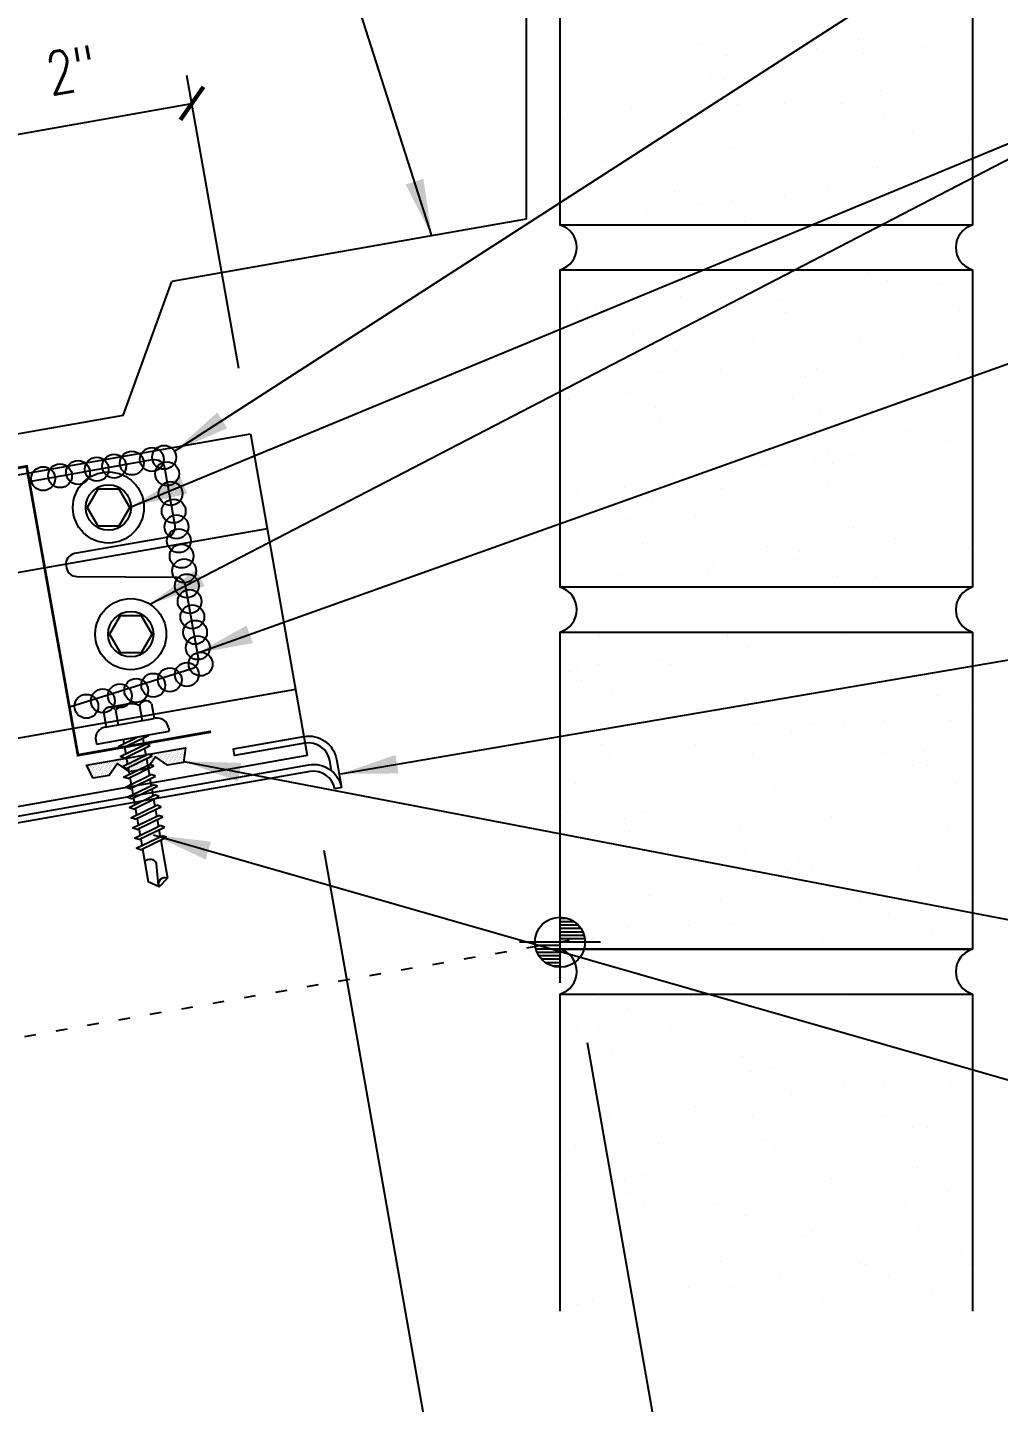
# Model space of a CAD drawing. Header units: inches. Extents: x 6.5 to 41.7, y 11.9 to 43.1.
# Drawn here: x 24.61 to 33.14, y 19.62 to 31.7 of the extents above; entities that cross this region are included whole.
import ezdxf

# ---------------------------------------------------------------- set-up
doc = ezdxf.new("R2010")
doc.units = ezdxf.units.IN
doc.header["$MEASUREMENT"] = 0
doc.linetypes.add('ACAD_ISO07W100', pattern=[3, 0, -3])
for name, color, linetype in [('CLO', 3, 'Continuous'), ('DIM', 7, 'Continuous'), ('ELEV-MK', 3, 'Continuous'), ('FASTENER', 9, 'Continuous'), ('PANEL', 11, 'Continuous'), ('STLA', 12, 'Continuous'), ('TAPE', 8, 'Continuous'), ('TEXT', 2, 'Continuous'), ('TRIM', 6, 'Continuous'), ('WALL', 7, 'Continuous')]:
    doc.layers.add(name, color=color, linetype=linetype)
doc.styles.add('TEXT1', font='ROMANS.shx', dxfattribs={"width": 0.75, "height": 0.375})
doc.dimstyles.new('DETAIL', dxfattribs={"dimscale": 4, "dimtxt": 0.09375, "dimasz": 0.0625, "dimexe": 0.0625, "dimexo": 0.125, "dimgap": 0.0625, "dimtad": 1, "dimdec": 4, "dimzin": 3, "dimdsep": 46, "dimlunit": 4, "dimtxsty": 'TEXT1', "dimblk": 'ARCHTICK', "dimcen": 0.0625, "dimclrd": 7, "dimclre": 7, "dimclrt": 2, "dimadec": 0, "dimazin": 0, "dimtfac": 0.59375, "dimtdec": 4, "dimtmove": 0, "dimatfit": 3, "dimfxl": 0, "dimtolj": 1, "dimtzin": 3, "dimarcsym": 0})
doc.dimstyles.new('DETAIL$7', dxfattribs={"dimscale": 4, "dimtxt": 0.09375, "dimasz": 0.125, "dimexe": 0.0625, "dimexo": 0.125, "dimgap": 0.0625, "dimtad": 1, "dimdec": 4, "dimzin": 3, "dimdsep": 46, "dimlunit": 4, "dimtxsty": 'TEXT1', "dimblk": 'ARCHTICK', "dimcen": 0.0625, "dimclrd": 7, "dimclre": 7, "dimclrt": 2, "dimadec": 0, "dimazin": 0, "dimtfac": 0.59375, "dimtdec": 4, "dimtmove": 0, "dimatfit": 3, "dimfxl": 0, "dimfrac": 2, "dimtolj": 1, "dimtzin": 3, "dimarcsym": 0})

# ---------------------------------------------------------------- blocks, each defined once
blk = doc.blocks.new('*X4')
at = {"color": 0}
for p, q in [((-0.434, 0.135), (-0.434, 0.135)), ((-0.434, 0.123), (-0.434, 0.123)), ((-0.422, 0.141), (-0.422, 0.141)), ((-0.422, 0.129), (-0.422, 0.129)), ((-0.41, 0.135), (-0.41, 0.135)), ((-0.41, 0.123), (-0.41, 0.123)), ((-0.398, 0.141), (-0.398, 0.141)), ((-0.398, 0.129), (-0.398, 0.129)), ((-0.387, 0.135), (-0.387, 0.135)), ((-0.387, 0.123), (-0.387, 0.123)), ((-0.375, 0.141), (-0.375, 0.141)), ((-0.375, 0.129), (-0.375, 0.129)), ((-0.363, 0.135), (-0.363, 0.135)), ((-0.363, 0.123), (-0.363, 0.123)), ((-0.352, 0.141), (-0.352, 0.141)), ((-0.352, 0.129), (-0.352, 0.129)), ((-0.34, 0.135), (-0.34, 0.135)), ((-0.34, 0.123), (-0.34, 0.123)), ((-0.328, 0.141), (-0.328, 0.141)), ((-0.328, 0.129), (-0.328, 0.129)), ((-0.316, 0.135), (-0.316, 0.135)), ((-0.316, 0.123), (-0.316, 0.123)), ((-0.305, 0.141), (-0.305, 0.141)), ((-0.305, 0.129), (-0.305, 0.129)), ((-0.293, 0.135), (-0.293, 0.135)), ((-0.293, 0.123), (-0.293, 0.123)), ((-0.281, 0.141), (-0.281, 0.141)), ((-0.281, 0.129), (-0.281, 0.129)), ((-0.27, 0.135), (-0.27, 0.135)), ((-0.27, 0.123), (-0.27, 0.123)), ((-0.258, 0.141), (-0.258, 0.141)), ((-0.258, 0.129), (-0.258, 0.129)), ((-0.246, 0.135), (-0.246, 0.135)), ((-0.246, 0.123), (-0.246, 0.123)), ((-0.234, 0.141), (-0.234, 0.141)), ((-0.234, 0.129), (-0.234, 0.129)), ((-0.223, 0.135), (-0.223, 0.135)), ((-0.223, 0.123), (-0.223, 0.123)), ((-0.211, 0.141), (-0.211, 0.141)), ((-0.211, 0.129), (-0.211, 0.129)), ((-0.199, 0.135), (-0.199, 0.135)), ((-0.199, 0.123), (-0.199, 0.123)), ((-0.188, 0.141), (-0.188, 0.141)), ((-0.188, 0.129), (-0.188, 0.129)), ((-0.176, 0.135), (-0.176, 0.135)), ((-0.176, 0.123), (-0.176, 0.123)), ((-0.164, 0.141), (-0.164, 0.141)), ((-0.164, 0.129), (-0.164, 0.129)), ((-0.152, 0.135), (-0.152, 0.135)), ((-0.152, 0.123), (-0.152, 0.123)), ((-0.141, 0.141), (-0.141, 0.141)), ((-0.141, 0.129), (-0.141, 0.129)), ((-0.129, 0.135), (-0.129, 0.135)), ((-0.129, 0.123), (-0.129, 0.123)), ((-0.117, 0.141), (-0.117, 0.141)), ((-0.117, 0.129), (-0.117, 0.129)), ((-0.105, 0.135), (-0.105, 0.135)), ((-0.105, 0.123), (-0.105, 0.123)), ((-0.094, 0.141), (-0.094, 0.141)), ((-0.094, 0.129), (-0.094, 0.129)), ((-0.082, 0.135), (-0.082, 0.135)), ((-0.082, 0.123), (-0.082, 0.123)), ((-0.07, 0.141), (-0.07, 0.141)), ((-0.07, 0.129), (-0.07, 0.129)), ((-0.059, 0.135), (-0.059, 0.135)), ((-0.059, 0.123), (-0.059, 0.123)), ((-0.047, 0.141), (-0.047, 0.141)), ((-0.047, 0.129), (-0.047, 0.129)), ((-0.035, 0.135), (-0.035, 0.135)), ((-0.035, 0.123), (-0.035, 0.123)), ((-0.023, 0.141), (-0.023, 0.141)), ((-0.023, 0.129), (-0.023, 0.129)), ((-0.012, 0.135), (-0.012, 0.135)), ((-0.012, 0.123), (-0.012, 0.123)), ((0, 0.141), (0, 0.141)), ((0, 0.129), (0, 0.129)), ((0.012, 0.135), (0.012, 0.135)), ((0.012, 0.123), (0.012, 0.123)), ((0.023, 0.141), (0.023, 0.141)), ((0.023, 0.129), (0.023, 0.129)), ((0.035, 0.135), (0.035, 0.135)), ((0.035, 0.123), (0.035, 0.123)), ((0.047, 0.141), (0.047, 0.141)), ((0.047, 0.129), (0.047, 0.129)), ((0.059, 0.135), (0.059, 0.135)), ((0.059, 0.123), (0.059, 0.123)), ((0.07, 0.141), (0.07, 0.141)), ((0.07, 0.129), (0.07, 0.129)), ((0.082, 0.135), (0.082, 0.135)), ((0.082, 0.123), (0.082, 0.123)), ((0.094, 0.141), (0.094, 0.141)), ((0.094, 0.129), (0.094, 0.129)), ((0.105, 0.135), (0.105, 0.135)), ((0.105, 0.123), (0.105, 0.123)), ((0.117, 0.141), (0.117, 0.141)), ((0.117, 0.129), (0.117, 0.129)), ((0.129, 0.135), (0.129, 0.135)), ((0.129, 0.123), (0.129, 0.123)), ((0.141, 0.141), (0.141, 0.141)), ((0.141, 0.129), (0.141, 0.129)), ((0.152, 0.135), (0.152, 0.135)), ((0.152, 0.123), (0.152, 0.123)), ((0.164, 0.141), (0.164, 0.141)), ((0.164, 0.129), (0.164, 0.129)), ((0.176, 0.135), (0.176, 0.135)), ((0.176, 0.123), (0.176, 0.123)), ((0.188, 0.141), (0.188, 0.141)), ((0.188, 0.129), (0.188, 0.129)), ((0.199, 0.135), (0.199, 0.135)), ((0.199, 0.123), (0.199, 0.123)), ((0.211, 0.141), (0.211, 0.141)), ((0.211, 0.129), (0.211, 0.129)), ((0.223, 0.135), (0.223, 0.135)), ((0.223, 0.123), (0.223, 0.123)), ((0.234, 0.141), (0.234, 0.141)), ((0.234, 0.129), (0.234, 0.129)), ((0.246, 0.135), (0.246, 0.135)), ((0.246, 0.123), (0.246, 0.123)), ((0.258, 0.141), (0.258, 0.141)), ((0.258, 0.129), (0.258, 0.129)), ((0.27, 0.135), (0.27, 0.135)), ((0.27, 0.123), (0.27, 0.123)), ((0.281, 0.141), (0.281, 0.141)), ((0.281, 0.129), (0.281, 0.129)), ((0.293, 0.135), (0.293, 0.135)), ((0.293, 0.123), (0.293, 0.123)), ((0.305, 0.141), (0.305, 0.141)), ((0.305, 0.129), (0.305, 0.129)), ((0.316, 0.135), (0.316, 0.135)), ((0.316, 0.123), (0.316, 0.123)), ((0.328, 0.141), (0.328, 0.141)), ((0.328, 0.129), (0.328, 0.129)), ((0.34, 0.135), (0.34, 0.135)), ((0.34, 0.123), (0.34, 0.123)), ((0.352, 0.141), (0.352, 0.141)), ((0.352, 0.129), (0.352, 0.129)), ((0.363, 0.135), (0.363, 0.135)), ((0.363, 0.123), (0.363, 0.123)), ((0.375, 0.141), (0.375, 0.141)), ((0.375, 0.129), (0.375, 0.129)), ((0.387, 0.135), (0.387, 0.135)), ((0.387, 0.123), (0.387, 0.123)), ((0.398, 0.141), (0.398, 0.141)), ((0.398, 0.129), (0.398, 0.129)), ((0.41, 0.135), (0.41, 0.135)), ((0.41, 0.123), (0.41, 0.123)), ((0.422, 0.141), (0.422, 0.141)), ((0.422, 0.129), (0.422, 0.129)), ((0.434, 0.135), (0.434, 0.135)), ((0.434, 0.123), (0.434, 0.123)), ((-0.422, 0.117), (-0.422, 0.117)), ((-0.422, 0.105), (-0.422, 0.105)), ((-0.422, 0.094), (-0.422, 0.094)), ((-0.422, 0.082), (-0.422, 0.082)), ((-0.41, 0.111), (-0.41, 0.111)), ((-0.41, 0.1), (-0.41, 0.1)), ((-0.41, 0.088), (-0.41, 0.088)), ((-0.41, 0.076), (-0.41, 0.076)), ((-0.41, 0.064), (-0.41, 0.064)), ((-0.41, 0.053), (-0.41, 0.053)), ((-0.41, 0.041), (-0.41, 0.041)), ((-0.398, 0.117), (-0.398, 0.117)), ((-0.398, 0.105), (-0.398, 0.105)), ((-0.398, 0.094), (-0.398, 0.094)), ((-0.398, 0.082), (-0.398, 0.082)), ((-0.398, 0.07), (-0.398, 0.07)), ((-0.398, 0.059), (-0.398, 0.059)), ((-0.398, 0.047), (-0.398, 0.047)), ((-0.398, 0.035), (-0.398, 0.035)), ((-0.398, 0.023), (-0.398, 0.023)), ((-0.387, 0.111), (-0.387, 0.111)), ((-0.387, 0.1), (-0.387, 0.1)), ((-0.387, 0.088), (-0.387, 0.088)), ((-0.387, 0.076), (-0.387, 0.076)), ((-0.387, 0.064), (-0.387, 0.064)), ((-0.387, 0.053), (-0.387, 0.053)), ((-0.387, 0.041), (-0.387, 0.041)), ((-0.387, 0.029), (-0.387, 0.029)), ((-0.375, 0.117), (-0.375, 0.117)), ((-0.375, 0.105), (-0.375, 0.105)), ((-0.375, 0.094), (-0.375, 0.094)), ((-0.375, 0.082), (-0.375, 0.082)), ((-0.375, 0.07), (-0.375, 0.07)), ((-0.375, 0.059), (-0.375, 0.059)), ((-0.375, 0.047), (-0.375, 0.047)), ((-0.375, 0.035), (-0.375, 0.035)), ((-0.375, 0.023), (-0.375, 0.023)), ((-0.363, 0.111), (-0.363, 0.111)), ((-0.363, 0.1), (-0.363, 0.1)), ((-0.363, 0.088), (-0.363, 0.088)), ((-0.363, 0.076), (-0.363, 0.076)), ((-0.363, 0.064), (-0.363, 0.064)), ((-0.363, 0.053), (-0.363, 0.053)), ((-0.363, 0.041), (-0.363, 0.041)), ((-0.363, 0.029), (-0.363, 0.029)), ((-0.352, 0.117), (-0.352, 0.117)), ((-0.352, 0.105), (-0.352, 0.105)), ((-0.352, 0.094), (-0.352, 0.094)), ((-0.352, 0.082), (-0.352, 0.082)), ((-0.352, 0.07), (-0.352, 0.07)), ((-0.352, 0.059), (-0.352, 0.059)), ((-0.352, 0.047), (-0.352, 0.047)), ((-0.352, 0.035), (-0.352, 0.035)), ((-0.352, 0.023), (-0.352, 0.023)), ((-0.34, 0.111), (-0.34, 0.111)), ((-0.34, 0.1), (-0.34, 0.1)), ((-0.34, 0.088), (-0.34, 0.088)), ((-0.34, 0.076), (-0.34, 0.076)), ((-0.34, 0.064), (-0.34, 0.064)), ((-0.34, 0.053), (-0.34, 0.053)), ((-0.34, 0.041), (-0.34, 0.041)), ((-0.34, 0.029), (-0.34, 0.029)), ((-0.328, 0.117), (-0.328, 0.117)), ((-0.328, 0.105), (-0.328, 0.105)), ((-0.328, 0.094), (-0.328, 0.094)), ((-0.328, 0.082), (-0.328, 0.082)), ((-0.328, 0.07), (-0.328, 0.07)), ((-0.328, 0.059), (-0.328, 0.059)), ((-0.328, 0.047), (-0.328, 0.047)), ((-0.328, 0.035), (-0.328, 0.035)), ((-0.328, 0.023), (-0.328, 0.023)), ((-0.316, 0.111), (-0.316, 0.111)), ((-0.316, 0.1), (-0.316, 0.1)), ((-0.316, 0.088), (-0.316, 0.088)), ((-0.316, 0.076), (-0.316, 0.076)), ((-0.316, 0.064), (-0.316, 0.064)), ((-0.316, 0.053), (-0.316, 0.053)), ((-0.316, 0.041), (-0.316, 0.041)), ((-0.316, 0.029), (-0.316, 0.029)), ((-0.305, 0.117), (-0.305, 0.117)), ((-0.305, 0.105), (-0.305, 0.105)), ((-0.305, 0.094), (-0.305, 0.094)), ((-0.305, 0.082), (-0.305, 0.082)), ((-0.305, 0.07), (-0.305, 0.07)), ((-0.305, 0.059), (-0.305, 0.059)), ((-0.305, 0.047), (-0.305, 0.047)), ((-0.305, 0.035), (-0.305, 0.035)), ((-0.305, 0.023), (-0.305, 0.023)), ((-0.293, 0.111), (-0.293, 0.111)), ((-0.293, 0.1), (-0.293, 0.1)), ((-0.293, 0.088), (-0.293, 0.088)), ((-0.293, 0.076), (-0.293, 0.076)), ((-0.293, 0.064), (-0.293, 0.064)), ((-0.293, 0.053), (-0.293, 0.053)), ((-0.293, 0.041), (-0.293, 0.041)), ((-0.293, 0.029), (-0.293, 0.029)), ((-0.281, 0.117), (-0.281, 0.117)), ((-0.281, 0.105), (-0.281, 0.105)), ((-0.281, 0.094), (-0.281, 0.094)), ((-0.281, 0.082), (-0.281, 0.082)), ((-0.281, 0.07), (-0.281, 0.07)), ((-0.281, 0.059), (-0.281, 0.059)), ((-0.281, 0.047), (-0.281, 0.047)), ((-0.281, 0.035), (-0.281, 0.035)), ((-0.281, 0.023), (-0.281, 0.023)), ((-0.27, 0.111), (-0.27, 0.111)), ((-0.27, 0.1), (-0.27, 0.1)), ((-0.27, 0.088), (-0.27, 0.088)), ((-0.27, 0.076), (-0.27, 0.076)), ((-0.27, 0.064), (-0.27, 0.064)), ((-0.27, 0.053), (-0.27, 0.053)), ((-0.27, 0.041), (-0.27, 0.041)), ((-0.27, 0.029), (-0.27, 0.029)), ((-0.258, 0.117), (-0.258, 0.117)), ((-0.258, 0.105), (-0.258, 0.105)), ((-0.258, 0.094), (-0.258, 0.094)), ((-0.258, 0.082), (-0.258, 0.082)), ((-0.258, 0.07), (-0.258, 0.07)), ((-0.258, 0.059), (-0.258, 0.059)), ((-0.258, 0.047), (-0.258, 0.047)), ((-0.258, 0.035), (-0.258, 0.035)), ((-0.258, 0.023), (-0.258, 0.023)), ((-0.246, 0.111), (-0.246, 0.111)), ((-0.246, 0.1), (-0.246, 0.1)), ((-0.246, 0.088), (-0.246, 0.088)), ((-0.246, 0.076), (-0.246, 0.076)), ((-0.246, 0.064), (-0.246, 0.064)), ((-0.246, 0.053), (-0.246, 0.053)), ((-0.246, 0.041), (-0.246, 0.041)), ((-0.234, 0.117), (-0.234, 0.117)), ((-0.234, 0.105), (-0.234, 0.105)), ((-0.234, 0.094), (-0.234, 0.094)), ((-0.234, 0.082), (-0.234, 0.082)), ((-0.234, 0.07), (-0.234, 0.07)), ((-0.234, 0.059), (-0.234, 0.059)), ((-0.234, 0.047), (-0.234, 0.047)), ((-0.223, 0.111), (-0.223, 0.111)), ((-0.223, 0.1), (-0.223, 0.1)), ((-0.223, 0.088), (-0.223, 0.088)), ((-0.223, 0.076), (-0.223, 0.076)), ((-0.223, 0.064), (-0.223, 0.064)), ((-0.211, 0.117), (-0.211, 0.117)), ((-0.211, 0.105), (-0.211, 0.105)), ((-0.211, 0.094), (-0.211, 0.094)), ((-0.211, 0.082), (-0.211, 0.082)), ((-0.211, 0.07), (-0.211, 0.07)), ((-0.199, 0.111), (-0.199, 0.111)), ((-0.199, 0.1), (-0.199, 0.1)), ((-0.199, 0.088), (-0.199, 0.088)), ((-0.188, 0.117), (-0.188, 0.117)), ((-0.188, 0.105), (-0.188, 0.105)), ((-0.188, 0.094), (-0.188, 0.094)), ((-0.176, 0.111), (-0.176, 0.111)), ((-0.164, 0.117), (-0.164, 0.117)), ((-0.164, 0.105), (-0.164, 0.105)), ((-0.152, 0.111), (-0.152, 0.111)), ((-0.152, 0.1), (-0.152, 0.1)), ((-0.141, 0.117), (-0.141, 0.117)), ((-0.141, 0.105), (-0.141, 0.105)), ((-0.141, 0.094), (-0.141, 0.094)), ((-0.141, 0.082), (-0.141, 0.082)), ((-0.129, 0.111), (-0.129, 0.111)), ((-0.129, 0.1), (-0.129, 0.1)), ((-0.129, 0.088), (-0.129, 0.088)), ((-0.129, 0.076), (-0.129, 0.076)), ((-0.117, 0.117), (-0.117, 0.117)), ((-0.117, 0.105), (-0.117, 0.105)), ((-0.117, 0.094), (-0.117, 0.094)), ((-0.117, 0.082), (-0.117, 0.082)), ((-0.117, 0.07), (-0.117, 0.07)), ((-0.117, 0.059), (-0.117, 0.059)), ((-0.105, 0.111), (-0.105, 0.111)), ((-0.105, 0.1), (-0.105, 0.1)), ((-0.105, 0.088), (-0.105, 0.088)), ((-0.105, 0.076), (-0.105, 0.076)), ((-0.105, 0.064), (-0.105, 0.064)), ((-0.105, 0.053), (-0.105, 0.053)), ((-0.094, 0.117), (-0.094, 0.117)), ((-0.094, 0.105), (-0.094, 0.105)), ((-0.094, 0.094), (-0.094, 0.094)), ((-0.094, 0.082), (-0.094, 0.082)), ((-0.094, 0.07), (-0.094, 0.07)), ((-0.094, 0.059), (-0.094, 0.059)), ((-0.094, 0.047), (-0.094, 0.047)), ((-0.094, 0.035), (-0.094, 0.035)), ((-0.082, 0.111), (-0.082, 0.111)), ((-0.082, 0.1), (-0.082, 0.1)), ((-0.082, 0.088), (-0.082, 0.088)), ((-0.082, 0.076), (-0.082, 0.076)), ((-0.082, 0.064), (-0.082, 0.064)), ((-0.082, 0.053), (-0.082, 0.053)), ((-0.082, 0.041), (-0.082, 0.041)), ((-0.082, 0.029), (-0.082, 0.029)), ((-0.07, 0.117), (-0.07, 0.117)), ((-0.07, 0.105), (-0.07, 0.105)), ((-0.07, 0.094), (-0.07, 0.094)), ((-0.07, 0.082), (-0.07, 0.082)), ((-0.07, 0.07), (-0.07, 0.07)), ((-0.07, 0.059), (-0.07, 0.059)), ((-0.07, 0.047), (-0.07, 0.047)), ((-0.07, 0.035), (-0.07, 0.035)), ((-0.07, 0.023), (-0.07, 0.023)), ((-0.059, 0.111), (-0.059, 0.111)), ((-0.059, 0.1), (-0.059, 0.1)), ((-0.059, 0.088), (-0.059, 0.088)), ((-0.059, 0.076), (-0.059, 0.076)), ((-0.059, 0.064), (-0.059, 0.064)), ((-0.059, 0.053), (-0.059, 0.053)), ((-0.059, 0.041), (-0.059, 0.041)), ((-0.059, 0.029), (-0.059, 0.029)), ((-0.047, 0.117), (-0.047, 0.117)), ((-0.047, 0.105), (-0.047, 0.105)), ((-0.047, 0.094), (-0.047, 0.094)), ((-0.047, 0.082), (-0.047, 0.082)), ((-0.047, 0.07), (-0.047, 0.07)), ((-0.047, 0.059), (-0.047, 0.059)), ((-0.047, 0.047), (-0.047, 0.047)), ((-0.047, 0.035), (-0.047, 0.035)), ((-0.047, 0.023), (-0.047, 0.023)), ((-0.035, 0.111), (-0.035, 0.111)), ((-0.035, 0.1), (-0.035, 0.1)), ((-0.035, 0.088), (-0.035, 0.088)), ((-0.035, 0.076), (-0.035, 0.076)), ((-0.035, 0.064), (-0.035, 0.064)), ((-0.035, 0.053), (-0.035, 0.053)), ((-0.035, 0.041), (-0.035, 0.041)), ((-0.035, 0.029), (-0.035, 0.029)), ((-0.023, 0.117), (-0.023, 0.117)), ((-0.023, 0.105), (-0.023, 0.105)), ((-0.023, 0.094), (-0.023, 0.094)), ((-0.023, 0.082), (-0.023, 0.082)), ((-0.023, 0.07), (-0.023, 0.07)), ((-0.023, 0.059), (-0.023, 0.059)), ((-0.023, 0.047), (-0.023, 0.047)), ((-0.023, 0.035), (-0.023, 0.035)), ((-0.023, 0.023), (-0.023, 0.023)), ((-0.012, 0.111), (-0.012, 0.111)), ((-0.012, 0.1), (-0.012, 0.1)), ((-0.012, 0.088), (-0.012, 0.088)), ((-0.012, 0.076), (-0.012, 0.076)), ((-0.012, 0.064), (-0.012, 0.064)), ((-0.012, 0.053), (-0.012, 0.053)), ((-0.012, 0.041), (-0.012, 0.041)), ((-0.012, 0.029), (-0.012, 0.029)), ((0, 0.117), (0, 0.117)), ((0, 0.105), (0, 0.105)), ((0, 0.094), (0, 0.094)), ((0, 0.082), (0, 0.082)), ((0, 0.07), (0, 0.07)), ((0, 0.059), (0, 0.059)), ((0, 0.047), (0, 0.047)), ((0, 0.035), (0, 0.035)), ((0, 0.023), (0, 0.023)), ((0.012, 0.111), (0.012, 0.111)), ((0.012, 0.1), (0.012, 0.1)), ((0.012, 0.088), (0.012, 0.088)), ((0.012, 0.076), (0.012, 0.076)), ((0.012, 0.064), (0.012, 0.064)), ((0.012, 0.053), (0.012, 0.053)), ((0.012, 0.041), (0.012, 0.041)), ((0.012, 0.029), (0.012, 0.029)), ((0.023, 0.117), (0.023, 0.117)), ((0.023, 0.105), (0.023, 0.105)), ((0.023, 0.094), (0.023, 0.094)), ((0.023, 0.082), (0.023, 0.082)), ((0.023, 0.07), (0.023, 0.07)), ((0.023, 0.059), (0.023, 0.059)), ((0.023, 0.047), (0.023, 0.047)), ((0.023, 0.035), (0.023, 0.035)), ((0.023, 0.023), (0.023, 0.023)), ((0.035, 0.111), (0.035, 0.111)), ((0.035, 0.1), (0.035, 0.1)), ((0.035, 0.088), (0.035, 0.088)), ((0.035, 0.076), (0.035, 0.076)), ((0.035, 0.064), (0.035, 0.064)), ((0.035, 0.053), (0.035, 0.053)), ((0.035, 0.041), (0.035, 0.041)), ((0.035, 0.029), (0.035, 0.029)), ((0.047, 0.117), (0.047, 0.117)), ((0.047, 0.105), (0.047, 0.105)), ((0.047, 0.094), (0.047, 0.094)), ((0.047, 0.082), (0.047, 0.082)), ((0.047, 0.07), (0.047, 0.07)), ((0.047, 0.059), (0.047, 0.059)), ((0.047, 0.047), (0.047, 0.047)), ((0.047, 0.035), (0.047, 0.035)), ((0.047, 0.023), (0.047, 0.023)), ((0.059, 0.111), (0.059, 0.111)), ((0.059, 0.1), (0.059, 0.1)), ((0.059, 0.088), (0.059, 0.088)), ((0.059, 0.076), (0.059, 0.076)), ((0.059, 0.064), (0.059, 0.064)), ((0.059, 0.053), (0.059, 0.053)), ((0.059, 0.041), (0.059, 0.041)), ((0.059, 0.029), (0.059, 0.029)), ((0.07, 0.117), (0.07, 0.117)), ((0.07, 0.105), (0.07, 0.105)), ((0.07, 0.094), (0.07, 0.094)), ((0.07, 0.082), (0.07, 0.082)), ((0.07, 0.07), (0.07, 0.07)), ((0.07, 0.059), (0.07, 0.059)), ((0.07, 0.047), (0.07, 0.047)), ((0.07, 0.035), (0.07, 0.035)), ((0.07, 0.023), (0.07, 0.023)), ((0.082, 0.111), (0.082, 0.111)), ((0.082, 0.1), (0.082, 0.1)), ((0.082, 0.088), (0.082, 0.088)), ((0.082, 0.076), (0.082, 0.076)), ((0.082, 0.064), (0.082, 0.064)), ((0.082, 0.053), (0.082, 0.053)), ((0.082, 0.041), (0.082, 0.041)), ((0.082, 0.029), (0.082, 0.029)), ((0.094, 0.117), (0.094, 0.117)), ((0.094, 0.105), (0.094, 0.105)), ((0.094, 0.094), (0.094, 0.094)), ((0.094, 0.082), (0.094, 0.082)), ((0.094, 0.07), (0.094, 0.07)), ((0.094, 0.059), (0.094, 0.059)), ((0.094, 0.047), (0.094, 0.047)), ((0.094, 0.035), (0.094, 0.035)), ((0.105, 0.111), (0.105, 0.111)), ((0.105, 0.1), (0.105, 0.1)), ((0.105, 0.088), (0.105, 0.088)), ((0.105, 0.076), (0.105, 0.076)), ((0.105, 0.064), (0.105, 0.064)), ((0.105, 0.053), (0.105, 0.053)), ((0.117, 0.117), (0.117, 0.117)), ((0.117, 0.105), (0.117, 0.105)), ((0.117, 0.094), (0.117, 0.094)), ((0.117, 0.082), (0.117, 0.082)), ((0.117, 0.07), (0.117, 0.07)), ((0.117, 0.059), (0.117, 0.059)), ((0.129, 0.111), (0.129, 0.111)), ((0.129, 0.1), (0.129, 0.1)), ((0.129, 0.088), (0.129, 0.088)), ((0.129, 0.076), (0.129, 0.076)), ((0.141, 0.117), (0.141, 0.117)), ((0.141, 0.105), (0.141, 0.105)), ((0.141, 0.094), (0.141, 0.094)), ((0.141, 0.082), (0.141, 0.082)), ((0.152, 0.111), (0.152, 0.111)), ((0.152, 0.1), (0.152, 0.1)), ((0.164, 0.117), (0.164, 0.117)), ((0.164, 0.105), (0.164, 0.105)), ((0.176, 0.111), (0.176, 0.111)), ((0.188, 0.117), (0.188, 0.117)), ((0.188, 0.105), (0.188, 0.105)), ((0.188, 0.094), (0.188, 0.094)), ((0.199, 0.111), (0.199, 0.111)), ((0.199, 0.1), (0.199, 0.1)), ((0.199, 0.088), (0.199, 0.088)), ((0.211, 0.117), (0.211, 0.117)), ((0.211, 0.105), (0.211, 0.105)), ((0.211, 0.094), (0.211, 0.094)), ((0.211, 0.082), (0.211, 0.082)), ((0.211, 0.07), (0.211, 0.07)), ((0.223, 0.111), (0.223, 0.111)), ((0.223, 0.1), (0.223, 0.1)), ((0.223, 0.088), (0.223, 0.088)), ((0.223, 0.076), (0.223, 0.076)), ((0.223, 0.064), (0.223, 0.064)), ((0.234, 0.117), (0.234, 0.117)), ((0.234, 0.105), (0.234, 0.105)), ((0.234, 0.094), (0.234, 0.094)), ((0.234, 0.082), (0.234, 0.082)), ((0.234, 0.07), (0.234, 0.07)), ((0.234, 0.059), (0.234, 0.059)), ((0.234, 0.047), (0.234, 0.047)), ((0.246, 0.111), (0.246, 0.111)), ((0.246, 0.1), (0.246, 0.1)), ((0.246, 0.088), (0.246, 0.088)), ((0.246, 0.076), (0.246, 0.076)), ((0.246, 0.064), (0.246, 0.064)), ((0.246, 0.053), (0.246, 0.053)), ((0.246, 0.041), (0.246, 0.041)), ((0.258, 0.117), (0.258, 0.117)), ((0.258, 0.105), (0.258, 0.105)), ((0.258, 0.094), (0.258, 0.094)), ((0.258, 0.082), (0.258, 0.082)), ((0.258, 0.07), (0.258, 0.07)), ((0.258, 0.059), (0.258, 0.059)), ((0.258, 0.047), (0.258, 0.047)), ((0.258, 0.035), (0.258, 0.035)), ((0.258, 0.023), (0.258, 0.023)), ((0.27, 0.111), (0.27, 0.111)), ((0.27, 0.1), (0.27, 0.1)), ((0.27, 0.088), (0.27, 0.088)), ((0.27, 0.076), (0.27, 0.076)), ((0.27, 0.064), (0.27, 0.064)), ((0.27, 0.053), (0.27, 0.053)), ((0.27, 0.041), (0.27, 0.041)), ((0.27, 0.029), (0.27, 0.029)), ((0.281, 0.117), (0.281, 0.117)), ((0.281, 0.105), (0.281, 0.105)), ((0.281, 0.094), (0.281, 0.094)), ((0.281, 0.082), (0.281, 0.082)), ((0.281, 0.07), (0.281, 0.07)), ((0.281, 0.059), (0.281, 0.059)), ((0.281, 0.047), (0.281, 0.047)), ((0.281, 0.035), (0.281, 0.035)), ((0.281, 0.023), (0.281, 0.023)), ((0.293, 0.111), (0.293, 0.111)), ((0.293, 0.1), (0.293, 0.1)), ((0.293, 0.088), (0.293, 0.088)), ((0.293, 0.076), (0.293, 0.076)), ((0.293, 0.064), (0.293, 0.064)), ((0.293, 0.053), (0.293, 0.053)), ((0.293, 0.041), (0.293, 0.041)), ((0.293, 0.029), (0.293, 0.029)), ((0.305, 0.117), (0.305, 0.117)), ((0.305, 0.105), (0.305, 0.105)), ((0.305, 0.094), (0.305, 0.094)), ((0.305, 0.082), (0.305, 0.082)), ((0.305, 0.07), (0.305, 0.07)), ((0.305, 0.059), (0.305, 0.059)), ((0.305, 0.047), (0.305, 0.047)), ((0.305, 0.035), (0.305, 0.035)), ((0.305, 0.023), (0.305, 0.023)), ((0.316, 0.111), (0.316, 0.111)), ((0.316, 0.1), (0.316, 0.1)), ((0.316, 0.088), (0.316, 0.088)), ((0.316, 0.076), (0.316, 0.076)), ((0.316, 0.064), (0.316, 0.064)), ((0.316, 0.053), (0.316, 0.053)), ((0.316, 0.041), (0.316, 0.041)), ((0.316, 0.029), (0.316, 0.029)), ((0.328, 0.117), (0.328, 0.117)), ((0.328, 0.105), (0.328, 0.105)), ((0.328, 0.094), (0.328, 0.094)), ((0.328, 0.082), (0.328, 0.082)), ((0.328, 0.07), (0.328, 0.07)), ((0.328, 0.059), (0.328, 0.059)), ((0.328, 0.047), (0.328, 0.047)), ((0.328, 0.035), (0.328, 0.035)), ((0.328, 0.023), (0.328, 0.023)), ((0.34, 0.111), (0.34, 0.111)), ((0.34, 0.1), (0.34, 0.1)), ((0.34, 0.088), (0.34, 0.088)), ((0.34, 0.076), (0.34, 0.076)), ((0.34, 0.064), (0.34, 0.064)), ((0.34, 0.053), (0.34, 0.053)), ((0.34, 0.041), (0.34, 0.041)), ((0.34, 0.029), (0.34, 0.029)), ((0.352, 0.117), (0.352, 0.117)), ((0.352, 0.105), (0.352, 0.105)), ((0.352, 0.094), (0.352, 0.094)), ((0.352, 0.082), (0.352, 0.082)), ((0.352, 0.07), (0.352, 0.07)), ((0.352, 0.059), (0.352, 0.059)), ((0.352, 0.047), (0.352, 0.047)), ((0.352, 0.035), (0.352, 0.035)), ((0.352, 0.023), (0.352, 0.023)), ((0.363, 0.111), (0.363, 0.111)), ((0.363, 0.1), (0.363, 0.1)), ((0.363, 0.088), (0.363, 0.088)), ((0.363, 0.076), (0.363, 0.076)), ((0.363, 0.064), (0.363, 0.064)), ((0.363, 0.053), (0.363, 0.053)), ((0.363, 0.041), (0.363, 0.041)), ((0.363, 0.029), (0.363, 0.029)), ((0.375, 0.117), (0.375, 0.117)), ((0.375, 0.105), (0.375, 0.105)), ((0.375, 0.094), (0.375, 0.094)), ((0.375, 0.082), (0.375, 0.082)), ((0.375, 0.07), (0.375, 0.07)), ((0.375, 0.059), (0.375, 0.059)), ((0.375, 0.047), (0.375, 0.047)), ((0.375, 0.035), (0.375, 0.035)), ((0.375, 0.023), (0.375, 0.023)), ((0.387, 0.111), (0.387, 0.111)), ((0.387, 0.1), (0.387, 0.1)), ((0.387, 0.088), (0.387, 0.088)), ((0.387, 0.076), (0.387, 0.076)), ((0.387, 0.064), (0.387, 0.064)), ((0.387, 0.053), (0.387, 0.053)), ((0.387, 0.041), (0.387, 0.041)), ((0.387, 0.029), (0.387, 0.029)), ((0.398, 0.117), (0.398, 0.117)), ((0.398, 0.105), (0.398, 0.105)), ((0.398, 0.094), (0.398, 0.094)), ((0.398, 0.082), (0.398, 0.082)), ((0.398, 0.07), (0.398, 0.07)), ((0.398, 0.059), (0.398, 0.059)), ((0.398, 0.047), (0.398, 0.047)), ((0.398, 0.035), (0.398, 0.035)), ((0.398, 0.023), (0.398, 0.023)), ((0.41, 0.111), (0.41, 0.111)), ((0.41, 0.1), (0.41, 0.1)), ((0.41, 0.088), (0.41, 0.088)), ((0.41, 0.076), (0.41, 0.076)), ((0.41, 0.064), (0.41, 0.064)), ((0.41, 0.053), (0.41, 0.053)), ((0.41, 0.041), (0.41, 0.041)), ((0.422, 0.117), (0.422, 0.117)), ((0.422, 0.105), (0.422, 0.105)), ((0.422, 0.094), (0.422, 0.094)), ((0.422, 0.082), (0.422, 0.082))]:
    blk.add_line(p, q, dxfattribs=at)
blk = doc.blocks.new('MB_DBTAP')
at = {"layer": 'TAPE', "color": 9}
blk.add_lwpolyline([(-0.403, 0.018), (-0.442, 0.141), (0.442, 0.141), (0.403, 0.018), (0.26, 0.018), (0.17, 0.109), (0.079, 0.018), (0, 0.018), (-0.079, 0.018), (-0.17, 0.109), (-0.26, 0.018)], close=True, dxfattribs=at)
at = {"layer": 'TAPE', "color": 251}
blk.add_blockref('*X4', (0, 0), dxfattribs=at)
blk = doc.blocks.new('MB_38W')
blk.add_lwpolyline([(-0.094, 0.162), (-0.188, 0), (-0.094, -0.162), (0.094, -0.162), (0.188, 0), (0.094, 0.162)], close=True)
for radius in [0.312, 0.199]:
    blk.add_circle((0, 0), radius)
blk = doc.blocks.new('_ArchTick')
at = {"color": 0, "linetype": 'ByBlock', "const_width": 0.15}
blk.add_lwpolyline([(-0.5, -0.5), (0.5, 0.5)], dxfattribs=at)
blk = doc.blocks.new('*D26')
at = {"layer": 'DEFPOINTS', "color": 0}
for p in [(26.055, 31.029), (26.554, 28.209), (24.602, 27.863)]:
    blk.add_point(p, dxfattribs=at)
at = {"layer": 'DIM', "color": 7, "lineweight": -2}
for p, q in [((26.467, 28.701), (26.011, 31.275)), ((24.514, 28.355), (24.059, 30.929)), ((24.102, 30.683), (26.055, 31.029))]:
    blk.add_line(p, q, dxfattribs=at)
at = {"layer": 'DIM', "color": 7, "lineweight": -2, "xscale": 0.25, "yscale": 0.25, "zscale": 0.25}
for p, rotation in [((26.055, 31.029), 10.04202363552963), ((24.102, 30.683), 190.0420236355296)]:
    blk.add_blockref('_ArchTick', p, dxfattribs=dict(at, rotation=rotation))
at = {"layer": 'DIM', "color": 2, "insert": (24.996, 31.322), "char_height": 0.375, "attachment_point": 5, "rotation": 10.042, "style": 'TEXT1'}
blk.add_mtext('\\A1;2"', dxfattribs=at)
blk = doc.blocks.new('A$C40D92978')
at = {"layer": 'CLO', "const_width": 0.0239}
blk.add_lwpolyline([(2.668, 0.22), (1.499, 0.014), (1.048, 2.551), (0.002, 2.366)], dxfattribs=at)
at = {"layer": 'CLO'}
blk.add_lwpolyline([(1.074, 2.419), (2.155, 2.61, -0.414214), (2.26, 2.537), (2.349, 2.031, -0.414214), (2.276, 1.927), (1.468, 1.784, 0.414214), (1.395, 1.68), (1.399, 1.658, 0.362577), (1.487, 1.584), (2.353, 1.579, -0.362577), (2.441, 1.505), (2.554, 0.869, -0.377256), (2.492, 0.768), (1.424, 0.435)], format="xyb", dxfattribs=at)
blk = doc.blocks.new('FZ7')
at = {"layer": 'FASTENER'}
for p, q in [((-0.215, 0.305), (-0.215, 0.171)), ((-0.161, 0.337), (0.161, 0.337)), ((-0.107, 0.305), (-0.107, 0.171)), ((0.107, 0.305), (0.107, 0.171)), ((0.215, 0.305), (0.215, 0.171)), ((-0.224, 0.171), (0.215, 0.171)), ((-0.324, 0.071), (-0.324, 0.037)), ((-0.324, 0.037), (0.324, 0.037)), ((-0.139, -0.016), (0.046, 0.037)), ((-0.104, -0.036), (0.139, 0.033)), ((-0.086, 0.037), (-0.086, -0.001)), ((-0.086, 0.037), (0.086, 0.037)), ((0.086, 0.037), (0.133, 0.037)), ((0.086, 0.018), (0.086, -0.042)), ((0.139, 0.033), (0.133, 0.037)), ((0.324, 0.071), (0.324, 0.037)), ((-0.104, -0.036), (-0.139, -0.016)), ((-0.139, -0.107), (0.104, -0.038)), ((-0.104, -0.127), (-0.139, -0.107)), ((-0.104, -0.127), (0.139, -0.058)), ((-0.086, -0.031), (-0.086, -0.092)), ((0.086, -0.073), (0.086, -0.133)), ((0.139, -0.058), (0.104, -0.038)), ((-0.139, -0.198), (0.104, -0.128)), ((-0.104, -0.218), (-0.139, -0.198)), ((-0.139, -0.289), (0.104, -0.219)), ((-0.104, -0.218), (0.139, -0.149)), ((-0.104, -0.309), (0.139, -0.239)), ((-0.086, -0.122), (-0.086, -0.183)), ((-0.086, -0.213), (-0.086, -0.274)), ((0.086, -0.164), (0.086, -0.224)), ((0.139, -0.149), (0.104, -0.128)), ((0.139, -0.239), (0.104, -0.219)), ((-0.104, -0.309), (-0.139, -0.289)), ((-0.139, -0.38), (0.104, -0.31)), ((-0.104, -0.4), (0.139, -0.33)), ((-0.086, -0.304), (-0.086, -0.364)), ((0.086, -0.255), (0.086, -0.315)), ((0.086, -0.345), (0.086, -0.406)), ((0.139, -0.33), (0.104, -0.31)), ((-0.104, -0.4), (-0.139, -0.38)), ((-0.139, -0.47), (0.104, -0.401)), ((-0.104, -0.491), (-0.139, -0.47)), ((-0.104, -0.491), (0.139, -0.421)), ((-0.086, -0.395), (-0.086, -0.455)), ((0.086, -0.436), (0.086, -0.497)), ((0.139, -0.421), (0.104, -0.401)), ((-0.139, -0.561), (0.104, -0.492)), ((-0.104, -0.581), (-0.139, -0.561)), ((-0.139, -0.652), (0.104, -0.583)), ((-0.104, -0.581), (0.139, -0.512)), ((-0.104, -0.672), (0.139, -0.603)), ((-0.086, -0.486), (-0.086, -0.546)), ((-0.086, -0.577), (-0.086, -0.637)), ((0.086, -0.527), (0.086, -0.588)), ((0.139, -0.512), (0.104, -0.492)), ((0.139, -0.603), (0.104, -0.583)), ((-0.104, -0.672), (-0.139, -0.652)), ((-0.139, -0.743), (0.104, -0.674)), ((-0.104, -0.763), (0.139, -0.694)), ((-0.086, -0.667), (-0.086, -0.728)), ((0.086, -0.618), (0.086, -0.679)), ((0.086, -0.709), (0.086, -0.77)), ((0.139, -0.694), (0.104, -0.674)), ((-0.104, -0.763), (-0.139, -0.743)), ((-0.139, -0.834), (0.104, -0.765)), ((-0.104, -0.854), (-0.139, -0.834)), ((-0.104, -0.854), (0.139, -0.785)), ((-0.086, -0.758), (-0.086, -0.819)), ((0.086, -0.8), (0.086, -0.861)), ((0.139, -0.785), (0.104, -0.765)), ((-0.139, -0.925), (0.104, -0.856)), ((-0.104, -0.945), (-0.139, -0.925)), ((-0.104, -0.945), (0.139, -0.876)), ((-0.086, -0.849), (-0.086, -0.91)), ((-0.086, -0.94), (-0.086, -1.232)), ((0.086, -0.891), (0.086, -1.232)), ((0.139, -0.876), (0.104, -0.856)), ((-0.002, -1.277), (0.014, -1.091)), ((0, -1.293), (-0.086, -1.232)), ((0, -1.293), (0.086, -1.232))]:
    blk.add_line(p, q, dxfattribs=at)
for centre, radius, start, end in [((-0.161, 0.274), 0.0628, 29.8754, 150.1246), ((0, 0.141), 0.196, 56.9974, 123.0026), ((0.161, 0.274), 0.0628, 29.8754, 150.1246), ((-0.224, 0.071), 0.1, 90, 180), ((0.224, 0.071), 0.1, 0, 90), ((-0.046, -1.102), 0.0615, 11.1445, 130.906), ((0.054, -1.278), 0.0563, 55.4585, 194.8454)]:
    blk.add_arc(centre, radius, start, end, dxfattribs=at)
blk = doc.blocks.new('A$C53A16981')
at = {"layer": 'FASTENER', "rotation": 9.999999999999451}
blk.add_blockref('FZ7', (0.332, 1.273), dxfattribs=at)
blk = doc.blocks.new('A$C7D392131')
at = {"layer": 'WALL'}
for p, q in [((-12.651, -6.36), (-12.651, -9.146)), ((-9.026, -6.36), (-9.026, -9.146)), ((-9.026, -9.146), (-12.651, -9.146)), ((-12.651, -9.54), (-9.026, -9.54)), ((-12.651, -9.54), (-12.651, -12.326)), ((-9.026, -9.54), (-9.026, -12.326)), ((-9.026, -12.326), (-12.651, -12.326)), ((-12.651, -12.721), (-9.026, -12.721)), ((-12.651, -12.721), (-12.651, -15.507)), ((-9.026, -12.721), (-9.026, -15.507)), ((-12.651, -15.507), (-9.026, -15.507)), ((-9.026, -15.507), (-12.651, -15.507)), ((-12.651, -15.901), (-12.651, -18.687)), ((-12.651, -15.901), (-9.026, -15.901)), ((-9.026, -15.901), (-9.026, -18.687))]:
    blk.add_line(p, q, dxfattribs=at)
at = {"layer": 'WALL', "linetype": 'Continuous'}
for p, q in [((-11.784, -7.431), (-11.784, -7.431)), ((-12.627, -7.542), (-12.627, -7.542)), ((-11.431, -7.555), (-11.431, -7.555)), ((-10.401, -7.599), (-10.401, -7.599)), ((-10.024, -7.518), (-10.024, -7.518)), ((-9.466, -7.577), (-9.466, -7.577)), ((-11.188, -7.656), (-11.188, -7.656)), ((-9.987, -7.637), (-9.987, -7.637)), ((-11.33, -7.828), (-11.33, -7.828)), ((-10.81, -7.813), (-10.81, -7.813)), ((-11.208, -7.865), (-11.208, -7.865)), ((-9.837, -7.965), (-9.837, -7.965)), ((-9.031, -7.859), (-9.031, -7.859)), ((-11.093, -8.087), (-11.093, -8.087)), ((-10.68, -8.076), (-10.68, -8.076)), ((-10.177, -8.075), (-10.177, -8.075)), ((-12.648, -8.1), (-12.648, -8.1)), ((-12.027, -8.109), (-12.027, -8.109)), ((-11.433, -8.175), (-11.433, -8.175)), ((-9.934, -8.175), (-9.934, -8.175)), ((-9.809, -8.2), (-9.809, -8.2)), ((-12.611, -8.22), (-12.611, -8.22)), ((-12.239, -8.281), (-12.239, -8.281)), ((-9.555, -8.332), (-9.555, -8.332)), ((-9.051, -8.375), (-9.051, -8.375)), ((-11.127, -8.472), (-11.127, -8.472)), ((-12.281, -8.592), (-12.281, -8.592)), ((-11.09, -8.591), (-11.09, -8.591)), ((-9.858, -8.641), (-9.858, -8.641)), ((-12.433, -8.782), (-12.433, -8.782)), ((-10.291, -8.815), (-10.291, -8.815)), ((-9.486, -8.709), (-9.486, -8.709)), ((-11.649, -8.854), (-11.649, -8.854)), ((-11.134, -8.926), (-11.134, -8.926)), ((-10.677, -8.885), (-10.677, -8.885)), ((-9.743, -8.863), (-9.743, -8.863)), ((-9.606, -8.843), (-9.606, -8.843)), ((-11.888, -9.025), (-11.888, -9.025)), ((-11.406, -8.955), (-11.406, -8.955)), ((-9.569, -8.963), (-9.569, -8.963)), ((-11.027, -9.112), (-11.027, -9.112)), ((-12.193, -9.545), (-12.193, -9.545)), ((-9.94, -9.559), (-9.94, -9.559)), ((-9.773, -9.631), (-9.773, -9.631)), ((-9.327, -9.661), (-9.327, -9.661)), ((-11.589, -9.776), (-11.589, -9.776)), ((-10.746, -9.665), (-10.746, -9.665)), ((-12.499, -9.891), (-12.499, -9.891)), ((-12.342, -9.876), (-12.342, -9.876)), ((-10.709, -9.797), (-10.709, -9.797)), ((-9.14, -9.893), (-9.14, -9.893)), ((-10.672, -9.917), (-10.672, -9.917)), ((-10.134, -9.927), (-10.134, -9.927)), ((-12.016, -10.108), (-12.016, -10.108)), ((-11.866, -10.153), (-11.866, -10.153)), ((-11.624, -10.254), (-11.624, -10.254)), ((-10.953, -10.171), (-10.953, -10.171)), ((-10.019, -10.149), (-10.019, -10.149)), ((-9.188, -10.169), (-9.188, -10.169)), ((-9.641, -10.31), (-9.641, -10.31)), ((-9.151, -10.288), (-9.151, -10.288)), ((-11.761, -10.438), (-11.761, -10.438)), ((-11.245, -10.411), (-11.245, -10.411)), ((-10.494, -10.479), (-10.494, -10.479)), ((-10.395, -10.409), (-10.395, -10.409)), ((-12.043, -10.626), (-12.043, -10.626)), ((-11.2, -10.516), (-11.2, -10.516)), ((-12.58, -10.682), (-12.58, -10.682)), ((-11.645, -10.659), (-11.645, -10.659)), ((-10.612, -10.673), (-10.612, -10.673)), ((-11.813, -10.752), (-11.813, -10.752)), ((-11.775, -10.871), (-11.775, -10.871)), ((-10.37, -10.773), (-10.37, -10.773)), ((-9.991, -10.93), (-9.991, -10.93)), ((-9.603, -10.947), (-9.603, -10.947)), ((-9.253, -11.049), (-9.253, -11.049)), ((-10.411, -11.214), (-10.411, -11.214)), ((-10.291, -11.123), (-10.291, -11.123)), ((-10.096, -11.16), (-10.096, -11.16)), ((-9.358, -11.192), (-9.358, -11.192)), ((-10.849, -11.26), (-10.849, -11.26)), ((-10.254, -11.242), (-10.254, -11.242)), ((-9.115, -11.293), (-9.115, -11.293)), ((-12.084, -11.452), (-12.084, -11.452)), ((-11.655, -11.366), (-11.655, -11.366)), ((-11.598, -11.434), (-11.598, -11.434)), ((-11.23, -11.458), (-11.23, -11.458)), ((-10.295, -11.435), (-10.295, -11.435)), ((-12.497, -11.477), (-12.497, -11.477)), ((-11.842, -11.553), (-11.842, -11.553)), ((-11.463, -11.71), (-11.463, -11.71)), ((-12.037, -11.724), (-12.037, -11.724)), ((-10.076, -11.805), (-10.076, -11.805)), ((-11.922, -11.946), (-11.922, -11.946)), ((-9.707, -11.899), (-9.707, -11.899)), ((-11.395, -12.077), (-11.395, -12.077)), ((-10.83, -11.972), (-10.83, -11.972)), ((-10.587, -12.072), (-10.587, -12.072)), ((-10.55, -12.01), (-10.55, -12.01)), ((-9.061, -11.99), (-9.061, -11.99)), ((-11.357, -12.197), (-11.357, -12.197)), ((-11.304, -12.11), (-11.304, -12.11)), ((-12.109, -12.216), (-12.109, -12.216)), ((-10.209, -12.229), (-10.209, -12.229)), ((-9.88, -12.234), (-9.88, -12.234)), ((-12.302, -12.751), (-12.302, -12.751)), ((-11.506, -12.744), (-11.506, -12.744)), ((-11.18, -12.759), (-11.18, -12.759)), ((-10.572, -12.722), (-10.572, -12.722)), ((-10.162, -12.75), (-10.162, -12.75)), ((-12.059, -12.852), (-12.059, -12.852)), ((-11.005, -12.861), (-11.005, -12.861)), ((-12.498, -13.032), (-12.498, -13.032)), ((-12.313, -13.01), (-12.313, -13.01)), ((-11.758, -12.96), (-11.758, -12.96)), ((-11.68, -13.009), (-11.68, -13.009)), ((-12.564, -13.066), (-12.564, -13.066)), ((-12.46, -13.151), (-12.46, -13.151)), ((-9.658, -13.131), (-9.658, -13.131)), ((-12.198, -13.232), (-12.198, -13.232)), ((-11.048, -13.271), (-11.048, -13.271)), ((-9.337, -13.276), (-9.337, -13.276)), ((-10.977, -13.403), (-10.977, -13.403)), ((-10.805, -13.371), (-10.805, -13.371)), ((-9.057, -13.394), (-9.057, -13.394)), ((-10.939, -13.522), (-10.939, -13.522)), ((-10.426, -13.528), (-10.426, -13.528)), ((-10.156, -13.52), (-10.156, -13.52)), ((-9.811, -13.494), (-9.811, -13.494)), ((-9.222, -13.498), (-9.222, -13.498)), ((-10.616, -13.6), (-10.616, -13.6)), ((-12.283, -13.713), (-12.283, -13.713)), ((-11.459, -13.711), (-11.459, -13.711)), ((-12.212, -13.81), (-12.212, -13.81)), ((-10.963, -13.786), (-10.963, -13.786)), ((-9.793, -13.79), (-9.793, -13.79)), ((-9.455, -13.774), (-9.455, -13.774)), ((-10.848, -14.008), (-10.848, -14.008)), ((-9.551, -13.891), (-9.551, -13.891)), ((-9.418, -13.894), (-9.418, -13.894)), ((-12.519, -14.051), (-12.519, -14.051)), ((-11.782, -14.03), (-11.782, -14.03)), ((-10.762, -14.085), (-10.762, -14.085)), ((-9.172, -14.048), (-9.172, -14.048)), ((-12.277, -14.151), (-12.277, -14.151)), ((-9.512, -14.244), (-9.512, -14.244)), ((-12.59, -14.296), (-12.59, -14.296)), ((-12.08, -14.357), (-12.08, -14.357)), ((-11.898, -14.308), (-11.898, -14.308)), ((-10.265, -14.344), (-10.265, -14.344)), ((-12.042, -14.476), (-12.042, -14.476)), ((-11.071, -14.45), (-11.071, -14.45)), ((-9.24, -14.456), (-9.24, -14.456)), ((-12.474, -14.518), (-12.474, -14.518)), ((-11.913, -14.561), (-11.913, -14.561)), ((-11.265, -14.57), (-11.265, -14.57)), ((-9.614, -14.562), (-9.614, -14.562)), ((-11.023, -14.67), (-11.023, -14.67)), ((-10.559, -14.729), (-10.559, -14.729)), ((-10.644, -14.827), (-10.644, -14.827)), ((-10.521, -14.848), (-10.521, -14.848)), ((-10.432, -14.806), (-10.432, -14.806)), ((-9.498, -14.784), (-9.498, -14.784)), ((-11.865, -15.039), (-11.865, -15.039)), ((-11.24, -15.072), (-11.24, -15.072)), ((-10.011, -15.09), (-10.011, -15.09)), ((-9.966, -15.095), (-9.966, -15.095)), ((-9.123, -14.984), (-9.123, -14.984)), ((-10.72, -15.194), (-10.72, -15.194)), ((-9.769, -15.19), (-9.769, -15.19)), ((-9.037, -15.1), (-9.037, -15.1)), ((-12.059, -15.316), (-12.059, -15.316)), ((-11.525, -15.3), (-11.525, -15.3)), ((-11.124, -15.294), (-11.124, -15.294)), ((-12.495, -15.45), (-12.495, -15.45)), ((-12.368, -15.411), (-12.368, -15.411)), ((-10.344, -15.411), (-10.344, -15.411)), ((-9.39, -15.347), (-9.39, -15.347)), ((-12.302, -15.932), (-12.302, -15.932)), ((-11.506, -15.924), (-11.506, -15.924)), ((-11.18, -15.939), (-11.18, -15.939)), ((-10.572, -15.902), (-10.572, -15.902)), ((-10.162, -15.93), (-10.162, -15.93)), ((-12.059, -16.032), (-12.059, -16.032)), ((-11.005, -16.041), (-11.005, -16.041)), ((-11.758, -16.14), (-11.758, -16.14)), ((-12.564, -16.246), (-12.564, -16.246)), ((-12.498, -16.212), (-12.498, -16.212)), ((-12.313, -16.19), (-12.313, -16.19)), ((-11.68, -16.189), (-11.68, -16.189)), ((-12.46, -16.331), (-12.46, -16.331)), ((-12.198, -16.412), (-12.198, -16.412)), ((-9.658, -16.311), (-9.658, -16.311)), ((-11.048, -16.451), (-11.048, -16.451)), ((-9.337, -16.456), (-9.337, -16.456)), ((-10.977, -16.583), (-10.977, -16.583)), ((-10.805, -16.552), (-10.805, -16.552)), ((-9.057, -16.575), (-9.057, -16.575)), ((-10.939, -16.702), (-10.939, -16.702)), ((-10.616, -16.78), (-10.616, -16.78)), ((-10.426, -16.708), (-10.426, -16.708)), ((-10.156, -16.7), (-10.156, -16.7)), ((-9.811, -16.674), (-9.811, -16.674)), ((-9.222, -16.678), (-9.222, -16.678)), ((-12.283, -16.894), (-12.283, -16.894)), ((-11.459, -16.891), (-11.459, -16.891)), ((-12.212, -16.99), (-12.212, -16.99)), ((-10.963, -16.966), (-10.963, -16.966)), ((-9.793, -16.971), (-9.793, -16.971)), ((-9.455, -16.955), (-9.455, -16.955)), ((-9.551, -17.071), (-9.551, -17.071)), ((-9.418, -17.074), (-9.418, -17.074)), ((-12.519, -17.231), (-12.519, -17.231)), ((-11.782, -17.21), (-11.782, -17.21)), ((-10.848, -17.188), (-10.848, -17.188)), ((-10.762, -17.265), (-10.762, -17.265)), ((-9.172, -17.228), (-9.172, -17.228)), ((-12.277, -17.331), (-12.277, -17.331)), ((-12.59, -17.476), (-12.59, -17.476)), ((-11.898, -17.488), (-11.898, -17.488)), ((-9.512, -17.425), (-9.512, -17.425)), ((-12.08, -17.537), (-12.08, -17.537)), ((-11.071, -17.63), (-11.071, -17.63)), ((-10.265, -17.524), (-10.265, -17.524)), ((-12.474, -17.698), (-12.474, -17.698)), ((-12.042, -17.657), (-12.042, -17.657)), ((-11.913, -17.741), (-11.913, -17.741)), ((-11.265, -17.75), (-11.265, -17.75)), ((-9.614, -17.742), (-9.614, -17.742)), ((-9.24, -17.637), (-9.24, -17.637)), ((-11.023, -17.851), (-11.023, -17.851)), ((-10.559, -17.909), (-10.559, -17.909)), ((-10.432, -17.986), (-10.432, -17.986)), ((-9.498, -17.964), (-9.498, -17.964)), ((-10.644, -18.008), (-10.644, -18.008)), ((-10.521, -18.028), (-10.521, -18.028)), ((-11.865, -18.219), (-11.865, -18.219)), ((-9.123, -18.164), (-9.123, -18.164)), ((-11.24, -18.252), (-11.24, -18.252)), ((-10.011, -18.27), (-10.011, -18.27)), ((-9.966, -18.275), (-9.966, -18.275)), ((-9.037, -18.28), (-9.037, -18.28)), ((-11.525, -18.48), (-11.525, -18.48)), ((-11.124, -18.474), (-11.124, -18.474)), ((-10.72, -18.374), (-10.72, -18.374)), ((-9.769, -18.37), (-9.769, -18.37)), ((-12.368, -18.591), (-12.368, -18.591)), ((-12.059, -18.496), (-12.059, -18.496)), ((-10.344, -18.591), (-10.344, -18.591)), ((-9.39, -18.527), (-9.39, -18.527)), ((-12.495, -18.63), (-12.495, -18.63))]:
    blk.add_line(p, q, dxfattribs=at)
at = {"layer": 'WALL'}
for centre, start, end in [((-12.708, -9.343), 286.0665, 73.9335), ((-8.969, -9.343), 106.0665, 253.9335), ((-12.708, -12.524), 286.0665, 73.9335), ((-8.969, -12.524), 106.0665, 253.9335), ((-12.708, -15.704), 286.0665, 73.9335), ((-8.969, -15.704), 106.0665, 253.9335)]:
    blk.add_arc(centre, 0.205, start, end, dxfattribs=at)
blk = doc.blocks.new('A$C77364788')
at = {"layer": 'WALL'}
blk.add_blockref('A$C7D392131', (1.029, 0), dxfattribs=at)
blk = doc.blocks.new('SURVEY')
at = {"color": 11}
for p, q in [((0, 0.1785), (0, -0.1785)), ((0.0328, 0.105), (0, 0.105)), ((0.0632, 0.09), (0, 0.09)), ((0.0805, 0.075), (0, 0.075)), ((0.0922, 0.06), (0, 0.06)), ((0.1004, 0.045), (0, 0.045)), ((0.1058, 0.03), (0, 0.03)), ((0.109, 0.015), (0, 0.015)), ((0.1785, 0), (-0.1785, 0)), ((0, -0.015), (-0.109, -0.015)), ((0, -0.03), (-0.1058, -0.03)), ((0, -0.045), (-0.1004, -0.045)), ((0, -0.06), (-0.0922, -0.06)), ((0, -0.075), (-0.0805, -0.075)), ((0, -0.09), (-0.0632, -0.09)), ((0, -0.105), (-0.0328, -0.105))]:
    blk.add_line(p, q, dxfattribs=at)
blk.add_circle((0, 0), 0.11, dxfattribs=at)

msp = doc.modelspace()

# ---------------------------------------------------------------- linework, layer by layer
at = {"layer": 'DIM', "color": 7}
for p, q in [((27.21362, 24.46959), (29.12408, 13.63483)), ((29.52708, 22.77922), (31.07871, 13.97949))]:
    msp.add_line(p, q, dxfattribs=at)
at = {"layer": 'PANEL'}
for p, q in [((26.56904, 28.12518), (27.06741, 25.29878)), ((26.71594, 27.29203), (22.1461, 26.48625)), ((26.96496, 25.87982), (23.57684, 25.2824))]:
    msp.add_line(p, q, dxfattribs=at)
for points in [[(7.85064, 24.82462), (26.56904, 28.12518)], [(27.06741, 25.29878), (23.67583, 24.70076)]]:
    msp.add_lwpolyline(points, dxfattribs=at)
at = {"layer": 'STLA'}
msp.add_line((27.36805, 25.0179), (27.30916, 25.00751), dxfattribs=at)
for points in [[(27.28116, 25.16631), (27.26526, 25.25647, 0.41421356), (27.04805, 25.40857), (26.42989, 25.29957), (26.4195, 25.35846), (27.03767, 25.46746, -0.41421356), (27.32415, 25.26686), (27.36805, 25.0179)], [(23.68999, 24.62047), (27.08156, 25.2185, -0.41421356), (27.36805, 25.0179)], [(27.30916, 25.00751, 0.41421356), (27.09195, 25.15961), (23.70037, 24.56158)]]:
    msp.add_lwpolyline(points, format="xyb", dxfattribs=at)
at = {"layer": 'TAPE'}
for centre in [(25.81145, 27.9194), (25.2183, 27.81482), (25.37218, 27.84195), (25.52742, 27.86932), (25.70339, 27.90035), (24.74839, 27.73196), (24.89626, 27.75803), (25.05405, 27.78585), (25.83684, 27.77537), (25.86743, 27.6019), (25.89466, 27.44751), (25.91905, 27.30918), (25.94058, 27.18708), (25.96436, 27.05221), (25.98719, 26.92274), (26.01065, 26.78965), (26.0347, 26.65328), (26.05853, 26.51811), (26.0825, 26.38218), (26.10636, 26.24686), (26.0104, 26.01174), (26.13157, 26.10388), (25.56631, 25.87197), (25.71537, 25.91696), (25.86025, 25.96435), (25.27237, 25.77959), (25.42143, 25.82458), (25.12748, 25.7322)]:
    msp.add_circle(centre, 0.10482, dxfattribs=at)
at = {"layer": 'TEXT', "linetype": 'ACAD_ISO07W100', "ltscale": 0.06}
msp.add_line((29.36934, 23.67382), (8.77827, 20.04306), dxfattribs=at)
at = {"layer": 'TRIM'}
for p, q in [((28.99266, 34.76192), (28.99266, 30.01192)), ((28.99266, 30.01192), (25.87887, 29.46288)), ((25.45134, 28.28826), (25.87887, 29.46288)), ((25.45134, 28.28826), (23.0201, 27.85957))]:
    msp.add_line(p, q, dxfattribs=at)

# ---------------------------------------------------------------- block references
at = {"layer": 'CLO'}
msp.add_blockref('A$C40D92978', (23.5546, 25.28915), dxfattribs=at)
at = {"layer": 'ELEV-MK', "xscale": 2, "yscale": 2, "zscale": 2}
msp.add_blockref('SURVEY', (29.28862, 23.65959), dxfattribs=at)
at = {"layer": 'FASTENER'}
for p in [(25.32146, 27.47868), (25.51765, 26.36603)]:
    msp.add_blockref('MB_38W', p, dxfattribs=at)
at = {"layer": 'TAPE', "rotation": 9.999999999999899}
msp.add_blockref('MB_DBTAP', (25.58744, 25.15233), dxfattribs=at)
at = {"layer": 'TEXT'}
msp.add_blockref('A$C53A16981', (25.20989, 24.14685), dxfattribs=at)
at = {"layer": 'WALL'}
msp.add_blockref('A$C77364788', (40.91061, 39.10585), dxfattribs=at)

# ---------------------------------------------------------------- dimensions: what is measured, and where the dimension line sits
at = {"layer": 'DIM'}
dim = msp.add_aligned_dim(p1=(24.60167, 27.86282), p2=(26.55421, 28.20858), distance=2.86423, dimstyle='DETAIL', dxfattribs=at)
dim.commit()
dim.dimension.update_dxf_attribs({"geometry": '*D26', "text_midpoint": (24.99599, 31.32202)})

# ---------------------------------------------------------------- leaders
for points in [[(28.16257, 29.86555), (26.64003, 34.63332), (26.38974, 34.63332)], [(25.90099, 27.9739), (34.62912, 33.59797), (35.11758, 33.59797)]]:
    msp.add_leader(points, dimstyle='DETAIL$7', dxfattribs=at)
for points in [[(25.52056, 27.48568), (34.56689, 31.23247), (34.80354, 31.23247)], [(25.68455, 26.63023), (34.56689, 31.23247), (35.0402, 31.23247)], [(26.09182, 26.19653), (34.62679, 29.24267), (35.00545, 29.24267)], [(27.36404, 25.13929), (34.68469, 26.38993), (35.06334, 26.38993)], [(25.98253, 25.24886), (34.45222, 23.62306), (34.99378, 23.62306)], [(25.71791, 24.60224), (34.60439, 22.0563), (35.09642, 22.0563)]]:
    msp.add_leader(points, dimstyle='DETAIL$7', override={"dimfrac": 2}, dxfattribs=at)

doc.saveas('drawing.dxf')
